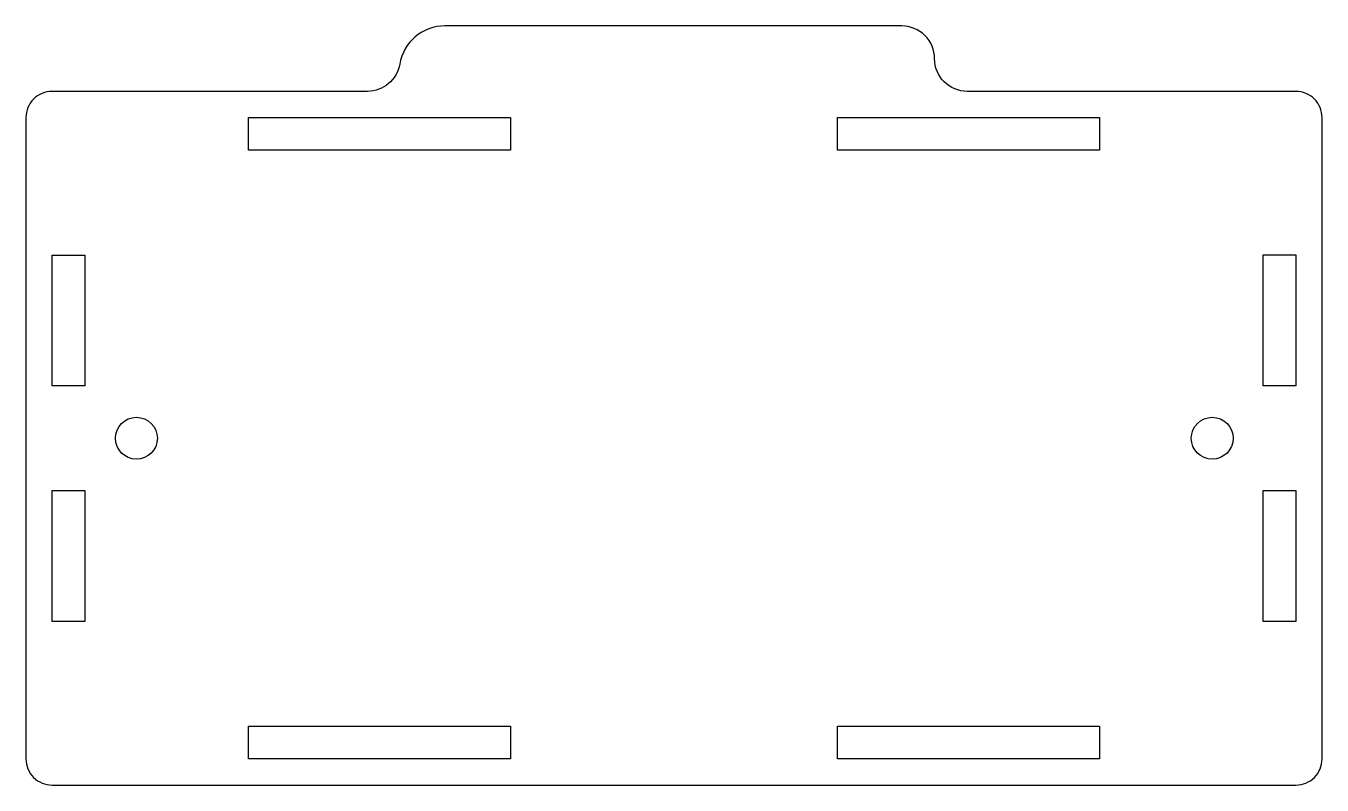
# Model space of a CAD drawing. Header units: millimetres. Extents: x 222.4 to 321.4, y 22.2 to 80.2.
import ezdxf

# ---------------------------------------------------------------- set-up
doc = ezdxf.new("R2010")
doc.units = ezdxf.units.MM
doc.layers.get('0').update_dxf_attribs({"linetype": 'CONTINUOUS'})

msp = doc.modelspace()

# ---------------------------------------------------------------- linework, layer by layer
msp.add_lwpolyline([(291.768, 77.72, 0.414214), (289.268, 80.22), (254.369, 80.22, 0.365977), (250.918, 77.304, -0.365977), (248.453, 75.22), (224.369, 75.22, 0.414214), (222.369, 73.22), (222.369, 24.221, 0.414214), (224.369, 22.221), (319.369, 22.221, 0.414214), (321.369, 24.221), (321.369, 73.22, 0.414214), (319.369, 75.22), (294.268, 75.22, -0.414214)], format="xyb", close=True)
for points in [[(259.369, 73.22), (259.369, 70.72), (239.369, 70.72), (239.369, 73.22)], [(304.369, 73.22), (304.369, 70.72), (284.369, 70.72), (284.369, 73.22)], [(224.369, 52.717), (224.369, 62.717), (226.869, 62.717), (226.869, 52.717)], [(316.869, 52.72), (316.869, 62.72), (319.369, 62.72), (319.369, 52.72)], [(226.869, 44.717), (226.869, 34.717), (224.369, 34.717), (224.369, 44.717)], [(319.369, 44.72), (319.369, 34.72), (316.869, 34.72), (316.869, 44.72)], [(239.369, 26.721), (259.369, 26.721), (259.369, 24.221), (239.369, 24.221)], [(304.369, 26.721), (304.369, 24.221), (284.369, 24.221), (284.369, 26.721)]]:
    msp.add_lwpolyline(points, close=True)
for centre in [(230.808, 48.717), (312.98, 48.72)]:
    msp.add_circle(centre, 1.6)

doc.saveas('drawing.dxf')
